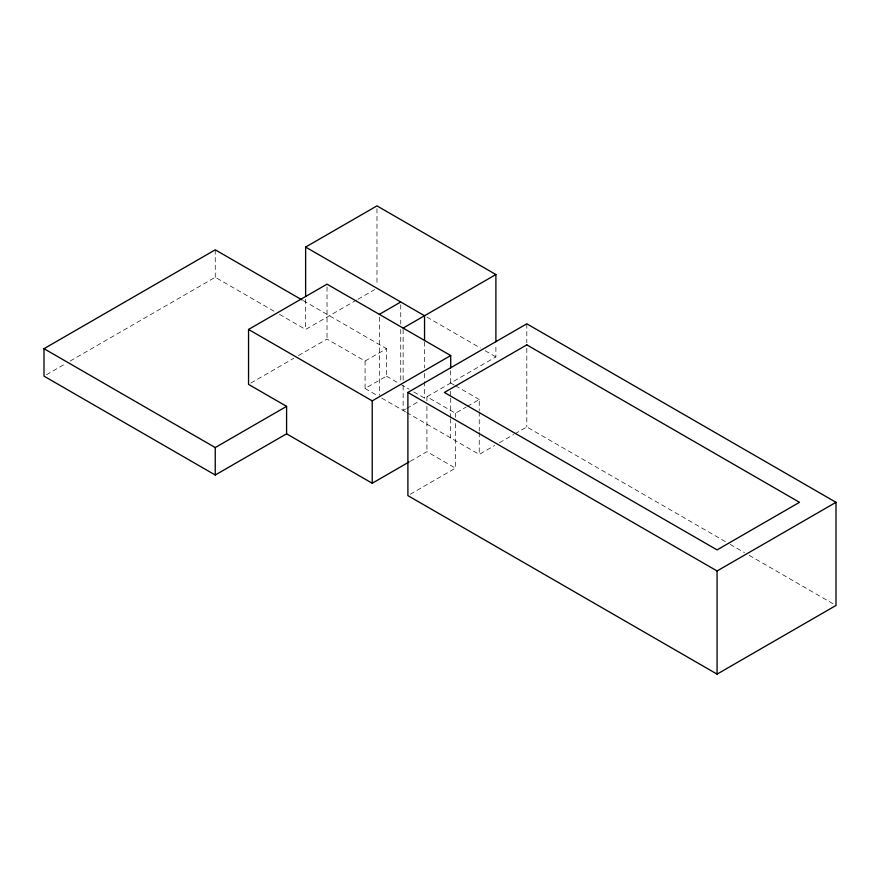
<?xml version="1.0" encoding="UTF-8"?>
<svg xmlns="http://www.w3.org/2000/svg" width="880" height="880" viewBox="0 0 880 880"><rect width="100%" height="100%" fill="white"/><g stroke="black" fill="none" stroke-linecap="round" stroke-linejoin="round"><path stroke-width="0.66" stroke-dasharray="4.4 3.3" d="M46.376 374.781L65.406 363.792M70.158 361.042L215.248 277.288L274.703 311.608M279.455 314.358L305.624 329.461L356.752 299.937M357.951 299.255L374.594 289.641M250.921 383.02L293.733 358.303M298.485 355.553L327.03 339.075L365.079 361.042L386.485 348.689L386.485 376.145L365.079 388.509L365.079 361.042M405.515 409.101L403.139 410.476L403.139 384.384M406.703 408.419L418.594 401.555M413.842 391.941L424.545 398.123L495.891 356.928L495.891 344.564M426.921 400.862L426.921 396.748L455.455 413.226L466.158 407.044M467.346 406.362L479.248 399.487L479.248 410.476M410.267 461.285L426.921 451.671L455.455 468.149L455.455 422.84M410.267 494.241L455.455 468.149M406.703 412.533L479.248 454.421L494.703 445.489M499.455 442.75L513.733 434.511M514.921 433.818L526.812 426.954L728.97 543.675M426.921 317.108L480.436 347.996M485.188 350.746L495.891 356.928M450.703 383.009L454.267 385.077M455.455 385.759L479.248 399.487M730.158 544.357L744.436 552.596M749.188 555.346L836 605.462M303.248 300.63L386.485 348.689M386.485 376.145L398.376 383.02M400.752 384.384L409.079 389.191M365.079 388.509L376.97 395.373M381.733 398.123L405.515 411.851M526.812 323.807L526.812 342.804M526.812 348.238L526.812 426.954M479.248 411.851L479.248 431.079M479.248 432.443L479.248 454.421M455.455 413.226L455.455 417.34M450.703 370.656L450.703 385.759M450.703 391.248L450.703 396.748M450.703 398.123L450.703 417.34M450.703 418.715L450.703 437.943M426.921 406.362L426.921 451.671M424.545 341.825L424.545 367.906M424.545 373.406L424.545 380.27M424.545 381.645L424.545 398.123M403.139 329.461L403.139 383.02M400.752 304.744L400.752 323.972M400.752 329.461L400.752 381.645M379.346 317.108L379.346 395.373M376.97 208.626L376.97 285.527M327.03 286.891L327.03 339.075M305.624 299.255L305.624 329.461M215.248 249.821L215.248 277.288"/><path stroke-width="1.32" d="M409.079 461.967L372.218 483.252L286.594 433.818L215.248 475.013L44 376.145L44 348.689L215.248 249.821L302.049 299.937M305.624 296.505L305.624 247.071L376.97 205.876L495.891 274.538L495.891 341.825M286.594 433.818L286.594 406.362L248.545 384.384L248.545 329.461L327.03 284.152L450.703 355.553L450.703 367.906M379.346 314.358L400.752 301.994M403.139 328.086L495.891 274.538M44 348.689L215.248 447.557L286.594 406.362M248.545 329.461L372.218 400.862L450.703 355.553M407.891 392.458L526.812 323.807L836 502.315L836 605.462L717.079 674.124L407.891 495.616L407.891 392.458L717.079 570.966L836 502.315M305.624 247.071L424.545 315.733L424.545 340.45M717.079 570.966L717.079 674.124M372.218 400.862L372.218 483.252M215.248 447.557L215.248 475.013M526.812 344.872L444.389 392.458L717.079 549.901L799.502 502.315L526.812 344.872"/></g></svg>
